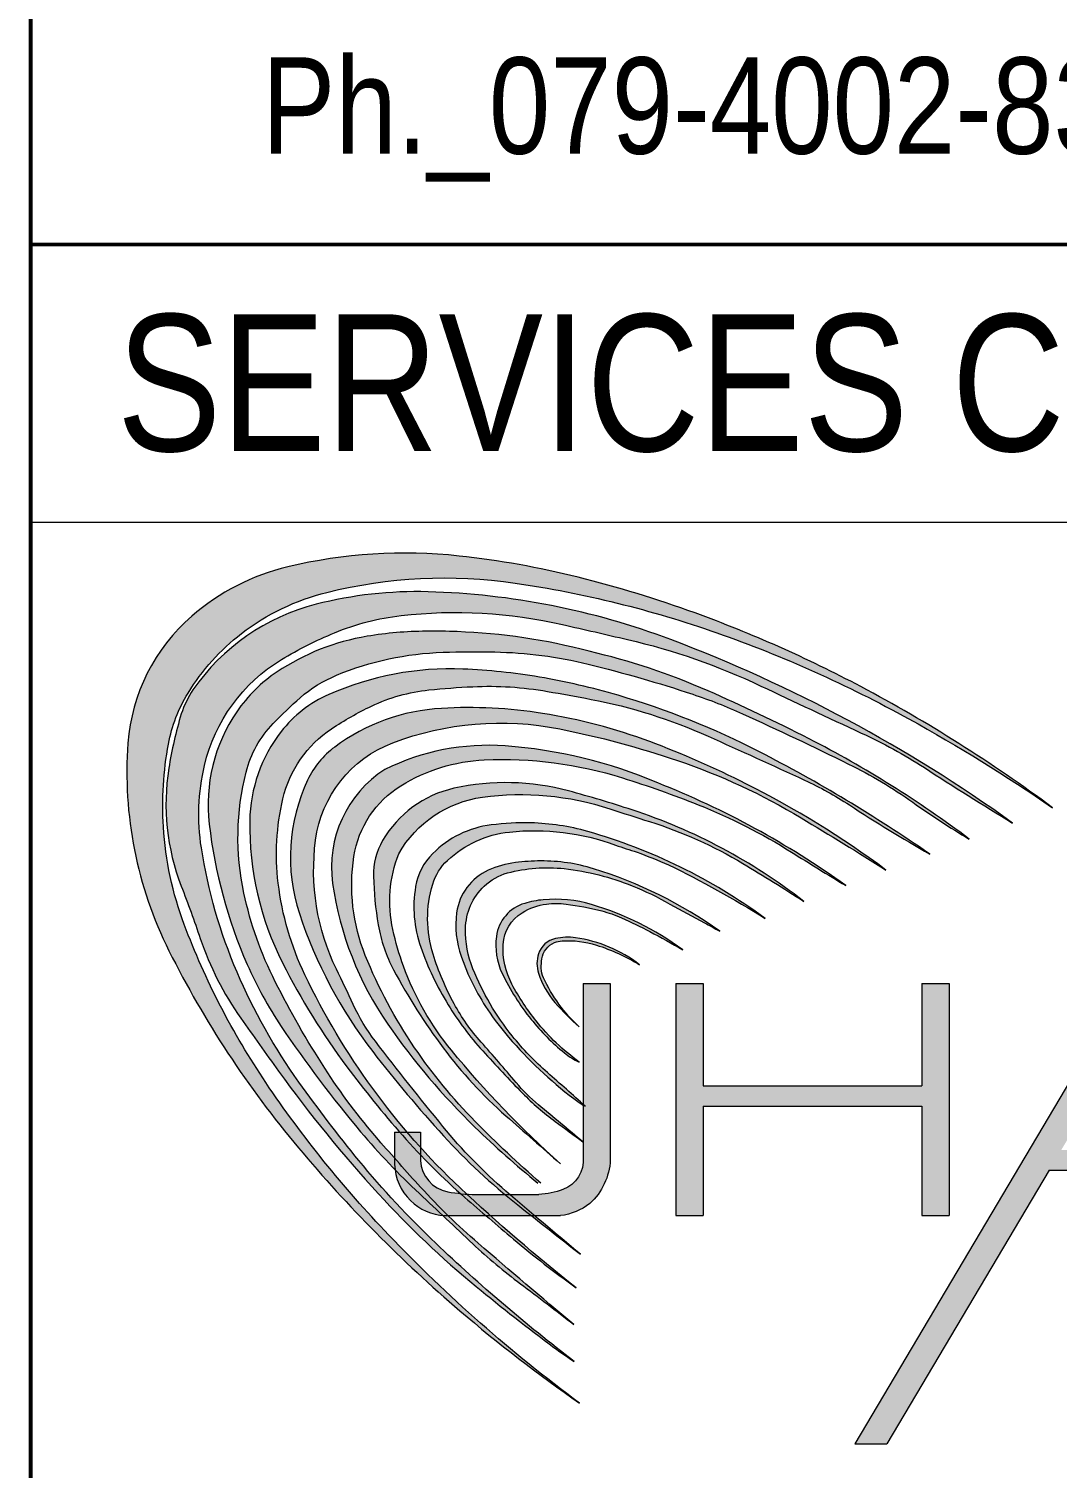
# Model space of a CAD drawing. Header units: millimetres. Extents: x 1112055 to 3390982, y -148532 to 766891.
# Drawn here: x 3040370 to 3043883, y -38293 to -33378 of the extents above; entities that cross this region are included whole.
import ezdxf

# ---------------------------------------------------------------- set-up
doc = ezdxf.new("R2010")
doc.units = ezdxf.units.MM
doc.layers.add('B TITLE BLOCK', color=250, linetype='Continuous', lineweight=0)
doc.layers.add('P_TITLE BLOCK TEXT', color=7, linetype='Continuous', lineweight=9)
doc.layers.add('FORMAT TEXT', color=7, linetype='Continuous')
doc.styles.add('SWINC', font='swissc.ttf')

msp = doc.modelspace()

# ---------------------------------------------------------------- hatches: boundary and pattern name
at = {"layer": 'P_TITLE BLOCK TEXT', "lineweight": 0}
h = msp.add_hatch(color=132, dxfattribs=at)
edge = h.paths.add_edge_path()
edge.add_arc((3040807.709707339, -40159.11586675748), 5132.995572481818, 53.40738024925324, 62.06814965141999)
edge.add_arc((3041124.615805537, -39561.38812160051), 4456.454418967077, 62.06814965141314, 70.03317482809935)
edge.add_arc((3041271.397842999, -39157.38009694895), 4026.608573917967, 70.03317482810084, 75.97859343030251)
edge.add_arc((3041512.809351491, -38190.67022016681), 3030.211312634945, 75.97859343029252, 83.79600611429372)
edge.add_arc((3041654.63286123, -36886.00966017462), 1717.864908396637, 83.7960061143216, 103.4628344697548)
edge.add_arc((3041435.588727949, -35971.01089148341), 777.012593192012, 103.4628344698524, 130.8945988031965)
edge.add_arc((3041343.258366408, -35864.40150094301), 635.9790588304737, 130.8945988031392, 175.7468558291733)
edge.add_arc((3042064.082669395, -35918.00777434722), 1358.793909482692, 175.7468558291941, 206.5994891066334)
edge.add_arc((3043926.636292581, -34985.33116985114), 3441.818548758362, 206.599489106628, 220.0351460704736)
edge.add_arc((3044945.886319968, -34129.01286400914), 4773.040415777755, 220.0351460704712, 229.4516176688139)
edge.add_arc((3045174.564767001, -33861.72217754253), 5124.80474486251, 229.4516176688087, 235.2209120167606)
edge.add_arc((3045300.905930694, -33952.768999815), 5124.455594185544, 223.7505103508532, 233.4797225032658, ccw=False)
edge.add_arc((3044439.166347061, -34777.71989724414), 3931.501658292324, 214.0067101927388, 223.7505103507841, ccw=False)
edge.add_arc((3043339.353420878, -35519.74050338405), 2604.782753414563, 200.6184789276013, 214.0067101927519, ccw=False)
edge.add_arc((3041978.192327355, -36031.86840528798), 1150.466931318007, 183.5449206794396, 200.6184789276309, ccw=False)
edge.add_arc((3041974.660854346, -36032.08717863403), 1146.928688328287, 169.3544634026518, 183.5449206794447, ccw=False)
edge.add_arc((3041356.40288753, -35915.87469111617), 517.8434351328249, 148.6346277783815, 169.3544634026213, ccw=False)
edge.add_arc((3041551.847963593, -36035.01280312079), 746.7378813074935, 127.5536660420224, 148.6346277784588, ccw=False)
edge.add_arc((3041579.252901134, -36070.65843286646), 791.7005494102502, 103.94398023848191, 127.55366604198659, ccw=False)
edge.add_arc((3041790.283655046, -36920.5958830832), 1667.444603548993, 81.67138494387461, 103.9439802385038, ccw=False)
edge.add_arc((3041497.575713811, -38920.04469274486), 3688.205223044093, 70.6349912728158, 81.67138494385517, ccw=False)
edge.add_arc((3041285.276101056, -39524.07929799835), 4328.462147974003, 61.11113101053991, 70.6349912728333, ccw=False)
edge.add_arc((3040552.700171196, -40851.74786433928), 5844.829951341235, 55.44823906342782, 61.111131010547126, ccw=False)
h = msp.add_hatch(color=132, dxfattribs=at)
edge = h.paths.add_edge_path()
edge.add_arc((3040777.855729748, -40191.63185680845), 5053.855662615764, 54.24761768028671, 69.31180215863606)
edge.add_arc((3041663.490602351, -37846.40629821575), 2546.978711451176, 69.31180215862508, 88.41161020677636)
edge.add_arc((3041695.507542397, -36691.79955571065), 1391.928143600336, 88.41161020678281, 104.2991623419344)
edge.add_arc((3041532.709332895, -36053.07772073233), 732.7856404219947, 104.2991623419279, 145.1882889089836)
edge.add_arc((3041241.748522667, -35836.10636124796), 370.228143844708, 147.0513518630942, 161.3344706506091)
edge.add_arc((3042235.734069844, -36123.68175942871), 1404.712096269355, 163.1975336048321, 170.9660011900495)
edge.add_arc((3041616.719877139, -36025.26297557705), 777.9227953156326, 170.9660011900608, 201.0952379920689)
edge.add_arc((3036458.269866765, -38015.25062281314), 4751.060596376187, 18.79786891564561, 21.095237992076477, ccw=False)
edge.add_arc((3041973.655303953, -36137.88917853708), 1075.084142048181, 198.7978689156535, 215.0918986736872)
edge.add_arc((3054247.998864616, -27513.92856540253), 16076.15765370367, 215.0918986736551, 215.8857887100302)
edge.add_arc((3045048.953478399, -34169.45023530269), 4721.933562373454, 215.8857887100309, 222.4444580678807)
edge.add_arc((3043952.767492189, -35171.96647805804), 3236.449623273578, 222.4444580678803, 230.6113169813231)
edge.add_arc((3046407.255779765, -32182.61989769306), 7104.356774610943, 230.6113169813284, 233.3279145232611)
edge.add_arc((3042938.407007645, -36841.17254262116), 1296.170779883731, 233.3279145232771, 237.0330179159733)
edge.add_arc((3045702.673081818, -33386.53668215348), 5715.655323784187, 226.3963206097473, 232.624806909793, ccw=False)
edge.add_arc((3043942.789901356, -35234.35845684797), 3163.864948395594, 219.397711878941, 226.3963206097987, ccw=False)
edge.add_arc((3045307.324976974, -34113.60796662678), 4929.661548789645, 215.4741100902727, 219.3977118789325, ccw=False)
edge.add_arc((3042938.341075483, -35801.77318728298), 2020.712161509241, 203.2559197460772, 215.4741100902533, ccw=False)
edge.add_arc((3042697.46143542, -35905.29273052166), 1758.530360404754, 188.8184660672412, 203.2559197460757, ccw=False)
edge.add_arc((3041688.597715708, -36061.80604539662), 737.5982261825104, 166.8091135261341, 188.818466067239, ccw=False)
edge.add_arc((3041531.450108259, -36024.97377699894), 576.191948354201, 121.10774220175571, 166.8091135260719, ccw=False)
edge.add_arc((3041928.836122024, -36683.52688514699), 1345.352425868746, 112.4718728956397, 121.10774220173201, ccw=False)
edge.add_arc((3041737.980283302, -36222.11959483325), 846.0302465997431, 96.52507807221389, 112.4718728955597, ccw=False)
edge.add_arc((3041828.094906665, -37009.97940871924), 1639.026924824344, 77.10621375620849, 96.52507807220343, ccw=False)
edge.add_arc((3020939.322223269, -128260.6247893232), 95250.03646213956, 76.9695467578739, 77.10621375622338, ccw=False)
edge.add_arc((3041910.577362615, -37643.90515342449), 2238.298387362122, 64.5901937159503, 76.96954675787379, ccw=False)
edge.add_arc((3056562.124885159, -6801.442394500715), 31907.35073287069, 244.5901937159454, 245.2703384407884)
edge.add_arc((3042487.349511957, -37360.51682340006), 1737.207991500556, 57.15566881066093, 65.27033844078602, ccw=False)
edge.add_arc((3051177.538071306, -23898.86943878782), 14285.7545156184, 237.155668810649, 238.5822244072812)
h = msp.add_hatch(color=132, dxfattribs=at)
edge = h.paths.add_edge_path()
edge.add_arc((3041325.39988963, -39141.96053603968), 3752.047028908377, 53.0161292451445, 62.88470590879176)
edge.add_arc((3040126.206650608, -41483.84789705336), 6383.111611210275, 62.88470590886889, 66.31099627691009)
edge.add_arc((3041760.062468914, -37759.87872945495), 2316.487557255956, 66.31099627690489, 76.91710299820357)
edge.add_arc((3041759.183961042, -37486.88080383548), 2051.731328737184, 75.16724703514947, 87.92433128887652)
edge.add_arc((3041746.170367868, -37845.94472574444), 2411.030999786895, 87.92433128886519, 90.44793256674754)
edge.add_arc((3041737.369510139, -36720.23570620631), 1285.287577976033, 90.44793256671947, 99.46315152079629)
edge.add_arc((3041656.007442237, -36232.10686814076), 790.4244164311899, 99.46315152085117, 123.6125298632119)
edge.add_arc((3041498.227539367, -35994.74165677839), 505.4038183896608, 123.6125298633122, 145.7118384992452)
edge.add_arc((3041546.803469651, -36027.86320456363), 564.1971677607348, 145.7118384992729, 186.6728121483814)
edge.add_arc((3042658.337243135, -35897.82268718143), 1683.31193657758, 186.6728121483779, 203.6550427976524)
edge.add_arc((3042352.422818388, -36031.82353996452), 1349.336093415518, 203.655042797678, 213.9289290408936)
edge.add_arc((3044676.659743022, -34468.29714047095), 4150.530853468114, 213.9289290409115, 220.1424188926513)
edge.add_arc((3043418.41854778, -35529.42769147539), 2504.57552246659, 220.1424188926464, 226.8152722522483)
edge.add_arc((2843975.440119681, -248028.1071162346), 288928.4191805098, 46.765628140033584, 46.81527225225312, ccw=False)
edge.add_arc((3043142.479390329, -36191.56062353055), 1833.05000306508, 226.7656281400042, 233.4091527490925)
edge.add_arc((3037721.102330626, -43493.88778163971), 7261.745824631647, 51.60004897864371, 53.409152749082295, ccw=False)
edge.add_arc((3064735.195922873, -11040.99643223989), 34965.78631784606, 229.2381174641757, 229.9402789040408, ccw=False)
edge.add_arc((3043393.731265486, -35798.60055626581), 2279.442446369973, 222.3327286225149, 229.2381174643341, ccw=False)
edge.add_arc((3048411.417694067, -31227.61511776994), 9067.010860347036, 220.9611253449961, 222.3327286225274, ccw=False)
edge.add_arc((3043184.129332163, -35765.40449615534), 2144.866968382754, 212.7878394635801, 220.9611253449985, ccw=False)
edge.add_arc((3044133.350680252, -35153.95817914676), 3273.976248425046, 206.8507668105123, 212.7878394635976, ccw=False)
edge.add_arc((3042333.93065188, -36064.91273452681), 1257.109708336252, 192.1376993457777, 206.8507668104835, ccw=False)
edge.add_arc((3041988.833672075, -36139.13265202615), 904.121717575535, 165.702649217347, 192.1376993458127, ccw=False)
edge.add_arc((3041471.429363127, -36007.27342502262), 370.1797032523247, 135.9985851137911, 165.7026492173084, ccw=False)
edge.add_arc((3042303.13260734, -36810.47960450641), 1526.410845023137, 131.2171625217507, 135.9985851137992, ccw=False)
edge.add_arc((3041592.094870464, -35998.75846912515), 447.3066494417732, 112.38740906026041, 131.2171625218717, ccw=False)
edge.add_arc((3041819.741261804, -36551.41469493684), 1045.012081437347, 91.89429604943803, 112.38740906020769, ccw=False)
edge.add_arc((3041895.412574888, -38839.37122909971), 3334.219640802918, 88.85882096967862, 91.89429604945661, ccw=False)
edge.add_arc((3041932.610958391, -36971.97927389598), 1466.457227088657, 76.24362541445947, 88.85882096967202, ccw=False)
edge.add_arc((3041185.476837405, -40023.79371735816), 4608.396244964147, 71.62296314052799, 76.2436254144813, ccw=False)
edge.add_arc((3042095.161381991, -37285.51743804281), 1722.970288101813, 65.54379506612219, 71.62296314057801, ccw=False)
edge.add_arc((3037238.326518568, -47964.49262717333), 13454.52414854668, 63.836610020780086, 65.54379506612162, ccw=False)
edge.add_arc((3042480.997781846, -37292.77012051469), 1564.559336401106, 54.496470875213106, 63.8366100207852, ccw=False)
edge.add_arc((3044972.611951065, -33800.11095692917), 2725.75640969042, 234.4964708751715, 239.3390621587402)
h = msp.add_hatch(color=132, dxfattribs=at)
edge = h.paths.add_edge_path()
edge.add_arc((3040487.793430408, -40468.6520902347), 5197.82770142997, 55.28720005186844, 62.77266649209346)
edge.add_arc((3041612.52593263, -38282.72500087194), 2739.515182332731, 62.7726664921423, 73.66009049673873)
edge.add_arc((3041713.104679498, -37939.65975828133), 2382.010154405963, 73.66009049673643, 80.30206210324761)
edge.add_arc((3041772.734899503, -37590.73298915209), 2028.024768614581, 80.30206210322969, 87.71879765213946)
edge.add_arc((3041812.180303953, -36600.52672236973), 1037.033148715853, 87.71879765213752, 113.7335407099499)
edge.add_arc((3041563.806122834, -36035.61329306757), 419.9294974069792, 113.7335407099984, 142.1411216386612)
edge.add_arc((3041634.709278532, -36090.72821219872), 509.7343514005434, 142.1411216385559, 179.0839824051912)
edge.add_arc((3042160.631359948, -36099.13712004329), 1035.72365305106, 179.0839824051942, 206.9126001335075)
edge.add_arc((3043423.324076905, -35458.18734922948), 2451.777856171207, 206.9126001335059, 216.6660081225317)
edge.add_arc((3044370.767341702, -34752.85889734504), 3632.937017763879, 216.6660081225243, 221.417553327225)
edge.add_arc((3043377.286633247, -35629.27104227421), 2308.134328369861, 221.4175533272105, 228.8969356125892)
edge.add_arc((3050571.481273017, -27383.30122078584), 13251.28080512127, 228.8969356125988, 229.841123647421)
edge.add_arc((3044127.312825172, -35020.05621042488), 3258.917032920099, 229.8411236474256, 234.6107852575612)
edge.add_arc((3045842.687801229, -33088.2126162213), 5833.954753827372, 226.7327607072954, 231.86323909797, ccw=False)
edge.add_arc((3043502.147014661, -35574.78119793734), 2419.111494583109, 216.0121058594772, 226.7327607073683, ccw=False)
edge.add_arc((3043571.894364201, -35524.0842631272), 2505.337198215059, 205.6454571080666, 216.0121058594925, ccw=False)
edge.add_arc((3042210.992856539, -36177.44707919472), 995.7227166369449, 186.8155097429133, 205.6454571081049, ccw=False)
edge.add_arc((3042048.576417084, -36196.85865912681), 832.1503802195425, 166.8301474619076, 186.8155097428966, ccw=False)
edge.add_arc((3041622.781569934, -36097.2257168675), 394.8541705011541, 123.5863709554215, 166.830147461854, ccw=False)
edge.add_arc((3042024.38892327, -36702.00543489192), 1120.834179566333, 115.55857844038519, 123.5863709554489, ccw=False)
edge.add_arc((3041797.57723354, -36227.73332022004), 595.1179240145083, 95.85490133410951, 115.55857844040369, ccw=False)
edge.add_arc((3042017.056372702, -38368.06429115498), 2746.672654363632, 92.71483869402277, 95.85490133411508, ccw=False)
edge.add_arc((3041941.787732469, -36780.73333806465), 1157.558145325904, 80.06109503449221, 92.71483869399037, ccw=False)
edge.add_arc((3040207.968838527, -46675.39411575302), 11202.9769948586, 79.28571113577277, 80.06109503447641, ccw=False)
edge.add_arc((3041958.572552321, -37423.23377108529), 1786.656885274919, 65.80530353126602, 79.28571113578192, ccw=False)
edge.add_arc((3028011.594985629, -68464.35061985023), 35817.07149433827, 65.22654519456552, 65.80530353127051, ccw=False)
edge.add_arc((3042518.323085292, -37030.67575350906), 1197.408356747656, 56.83056846316941, 65.22654519454181, ccw=False)
edge.add_arc((3046052.830707745, -31623.08739006509), 5262.835914303315, 236.8305684631783, 240.3307255067283)
h = msp.add_hatch(color=132, dxfattribs=at)
edge = h.paths.add_edge_path()
edge.add_arc((3041339.718858519, -38892.85126681231), 3289.069037179323, 53.45077465836918, 63.24895756193158)
edge.add_arc((3041339.718858392, -38892.85126704759), 3289.069037455589, 63.24895756192283, 69.50129580793315)
edge.add_arc((3041831.220029817, -37578.18103000931), 1885.526649886853, 69.50129580793242, 81.02466550396389)
edge.add_arc((3041871.887358225, -37320.7002752867), 1624.854114620568, 81.02466550397402, 93.2335313960914)
edge.add_arc((3041818.419957996, -36374.30361392676), 676.9483157448448, 93.23353139608375, 126.5489646331798)
edge.add_arc((3041593.576522742, -36070.98760549062), 299.3835248107839, 126.5489646332469, 154.7327908248008)
edge.add_arc((3041880.175088004, -36206.26150853037), 616.302704508972, 154.7327908248522, 198.2173147102738)
edge.add_arc((3042792.704691996, -35905.93143497514), 1576.983937409533, 198.2173147102985, 217.7196306197754)
edge.add_arc((3045207.562923972, -34038.19492992015), 4629.84815530146, 217.7196306197795, 222.3629290591753)
edge.add_arc((3043355.873844224, -35726.82370453748), 2123.811526167215, 222.3629290591606, 231.7364027694637)
edge.add_arc((3094388.122706042, 28975.68689328118), 84529.5473796568, 231.7364027694789, 231.9209567121593)
edge.add_arc((3051637.359101405, -26200.65461795499), 14735.30778439909, 229.1543371190398, 230.4503089388835, ccw=False)
edge.add_arc((3043171.417172934, -35992.7546506317), 1790.911476100486, 219.2765559648331, 229.1543371190237, ccw=False)
edge.add_arc((3051466.804640693, -29208.7249661151), 12507.09139249854, 217.5748957151383, 219.2765559648454, ccw=False)
edge.add_arc((3042069.905216996, -36438.75486926328), 650.6563811066757, 204.6714784584903, 217.5748957151391, ccw=False)
edge.add_arc((3036254.716462755, -39109.93649118896), 5748.689796813074, 24.6714784584443, 26.00574068750716)
edge.add_arc((3042115.491378334, -36250.71863294569), 772.3384481878024, 172.4000021791302, 206.0057406875317, ccw=False)
edge.add_arc((3041760.49654945, -36203.35222361762), 414.1975467663037, 110.8295050099199, 172.4000021790758, ccw=False)
edge.add_arc((3041981.187456039, -36783.42511827116), 1034.833542628523, 78.67766828733892, 110.8295050099112, ccw=False)
edge.add_arc((3041551.410999115, -38929.89183807293), 3223.9034780524, 71.27996263670377, 78.67766828735222, ccw=False)
edge.add_arc((3041889.313410176, -37932.75058206801), 2171.065065080838, 58.9494482420651, 71.27996263670161, ccw=False)
edge.add_arc((3033536.32065905, -51806.72289572495), 18365.49607268546, 57.89011606815029, 58.94944824206118, ccw=False)
h = msp.add_hatch(color=132, dxfattribs=at)
edge = h.paths.add_edge_path()
edge.add_line((3042109.172172179, -37319.54168340228), (3042119.295263448, -37319.54168340228))
edge.add_arc((3044488.773145518, -34567.93376772352), 3631.221771703311, 224.4152357702955, 229.2674421493961, ccw=False)
edge.add_arc((3043222.379421811, -35808.73798739423), 1858.272766512901, 214.3545270102292, 224.4152357703611, ccw=False)
edge.add_arc((3043049.230646661, -35927.0936904034), 1648.538242013394, 201.8986111304285, 214.3545270101961, ccw=False)
edge.add_arc((3042114.873506363, -36302.67654347375), 641.5199973220391, 171.2118722929838, 201.8986111306089, ccw=False)
edge.add_arc((3041823.72040712, -36257.66543619872), 346.9081730865326, 121.70418698985429, 171.211872292808, ccw=False)
edge.add_arc((3041953.668591718, -36468.03509032076), 594.1770996770148, 92.64938196635899, 121.70418698983141, ccw=False)
edge.add_arc((3041989.21767856, -37236.27491814202), 1363.238976656558, 72.56091565515482, 92.64938196651048, ccw=False)
edge.add_arc((3041278.204641919, -39499.70834129876), 3735.720883715961, 68.33645517903068, 72.56091565515987, ccw=False)
edge.add_arc((3041935.728505635, -37844.35880742829), 1954.564037555122, 57.851184260672824, 68.33645517894172, ccw=False)
edge.add_arc((3049011.96859403, -26585.18664051908), 11343.63627951652, 237.8511842608815, 238.9481287370378)
edge.add_arc((3041430.685736683, -38712.5423681083), 2966.088072814262, 54.31799968909222, 68.47983176014392)
edge.add_arc((3041880.27171806, -37446.91646510015), 1624.421899745699, 66.85630585585575, 85.85399925656878)
edge.add_arc((3041939.953906961, -36623.57676023037), 798.9219098602459, 85.85399925653172, 116.2518230928023)
edge.add_arc((3041800.142663377, -36240.50451106277), 395.976929941602, 122.6386322868034, 188.0987234821316)
edge.add_arc((3042516.935472506, -36138.50608057449), 1119.990473344785, 188.0987234821896, 214.74246792825)
edge.add_arc((3043567.853432299, -35409.66297188694), 2398.912220481078, 214.7424679282052, 225.7640883251345)
edge.add_arc((3044123.447368617, -34839.04920014158), 3195.332146515336, 225.764088325272, 230.9217965040568)
h = msp.add_hatch(color=132, dxfattribs=at)
edge = h.paths.add_edge_path()
edge.add_arc((3041825.823869211, -37888.16316141783), 1939.874795630656, 52.08510123109799, 71.80500871354754)
edge.add_arc((3041135.911607758, -39987.16162908894), 4149.348374516207, 71.80500871358545, 74.93710661869731)
edge.add_arc((3042000.32476659, -36775.23484075001), 823.1367452260475, 74.93710661870149, 102.4675891184036)
edge.add_arc((3041903.505908491, -36337.34109533242), 374.6673220080125, 102.4675891185379, 150.0258364487481)
edge.add_arc((3041780.633830642, -36266.47472465738), 232.8237814131179, 150.0258364486033, 181.2845138723867)
edge.add_arc((3042680.592926049, -36246.29516403053), 1133.009089047875, 181.2845138723716, 189.7474603923782)
edge.add_arc((3042066.295008189, -36351.82281957312), 509.7129973201626, 189.7474603923986, 208.0002640887769)
edge.add_arc((3043427.358963353, -35628.12423046214), 2051.217047891773, 208.000264088744, 216.8454368057498)
edge.add_arc((3043018.332853439, -35934.62105283282), 1540.098019943056, 216.8454368057709, 228.6207560839438)
edge.add_arc((3074879.049935737, 230.6711136337835), 49737.95741727509, 228.6207560839334, 228.9060257595739)
edge.add_arc((3044509.270073849, -34647.31673783426), 3491.038370750703, 219.4514480692591, 228.2904279772995, ccw=False)
edge.add_arc((3042568.000642569, -36244.8148409381), 976.9725016345237, 200.0239070843089, 219.4514480692647, ccw=False)
edge.add_arc((3042564.105401859, -36246.23443351548), 972.8266430706993, 192.3194102271729, 200.0239070842839, ccw=False)
edge.add_arc((3042052.155399245, -36358.03927857128), 448.8102992763754, 158.664399972463, 192.3194102271158, ccw=False)
edge.add_arc((3041972.657288919, -36387.98505856576), 389.8186116983251, 97.7392297928273, 150.2835099229452, ccw=False)
edge.add_arc((3042051.139833917, -36965.4762878935), 972.6184313720415, 71.77680479683511, 97.73922979252569, ccw=False)
edge.add_arc((3045583.827234278, -26235.38868244937), 10324.0474612346, 251.7768047968461, 252.5678241103875)
edge.add_arc((3042042.586469579, -37513.30313387026), 1496.770637657134, 59.16484183462512, 72.56782411040268, ccw=False)
edge.add_arc((3039507.354015974, -41760.26777158423), 6442.891564979077, 56.984581297398506, 59.164841834603976, ccw=False)
h = msp.add_hatch(color=132, dxfattribs=at)
edge = h.paths.add_edge_path()
edge.add_arc((3041752.648881656, -37963.9579212086), 1918.733315365382, 53.79917193804737, 74.05763102098076)
edge.add_arc((3042068.049779129, -36859.83396041371), 770.4443939936091, 74.05763102098598, 88.70665562103459)
edge.add_arc((3042064.600269007, -37012.6229658567), 923.272334181972, 88.70665562100169, 97.13749609270201)
edge.add_arc((3041992.457386264, -36436.49951326523), 342.6495408362046, 97.13749609273933, 135.0369673459913)
edge.add_arc((3041898.694642692, -36342.85768348306), 210.1344686082553, 135.0369673457615, 170.1898613316234)
edge.add_arc((3042096.512667817, -36377.0628395423), 410.8879586560346, 170.1898613315994, 199.415996185091)
edge.add_arc((3042685.828982121, -36169.34685408081), 1035.739660200247, 199.4159961850914, 211.5021791768988)
edge.add_arc((3042713.986984309, -36152.0901349846), 1068.764914804128, 211.5021791768872, 222.073040220197)
edge.add_arc((3045219.927499213, -33889.94004412323), 4444.718246502941, 222.0730402201968, 224.6311614513893)
edge.add_arc((3042732.450163292, -36345.59578287475), 949.3229034740557, 224.6311614514113, 233.5458073493526)
edge.add_arc((3071433.707122044, 2506.851251378306), 49253.30608874682, 233.5458073493822, 233.6839679009713)
edge.add_arc((3025963.287940321, -56552.65100114596), 25318.51799592409, 49.92232914479919, 50.37208949815111)
edge.add_arc((3042491.187101386, -36593.65680476419), 595.4338449287496, 219.974673994031, 230.372089498196, ccw=False)
edge.add_arc((3037512.78172406, -40767.28635288811), 5901.003925568441, 39.97467399402281, 41.74776493043844)
edge.add_arc((3042442.165968739, -36367.98816520804), 706.0115561580369, 208.7369917656595, 221.7477649303864, ccw=False)
edge.add_arc((3042633.821458793, -36262.89896515071), 924.5877827626528, 197.3262203633882, 208.7369917656811, ccw=False)
edge.add_arc((3042140.760889514, -36416.71779608088), 408.0909698695782, 163.1950476221679, 197.3262203633834, ccw=False)
edge.add_arc((3041926.678745189, -36352.06239443134), 184.4584912829687, 133.2193021888654, 163.1950476220354, ccw=False)
edge.add_arc((3042050.061173462, -36483.36266592507), 364.6333643868925, 96.02578422548561, 133.2193021889682, ccw=False)
edge.add_arc((3042096.853009176, -36926.63823588776), 810.3717482179749, 69.9496168380852, 96.02578422542871, ccw=False)
edge.add_arc((3042756.500758429, -35119.21773177038), 1113.661523797351, 249.9496168381552, 253.9176478194818)
edge.add_arc((3041308.335953419, -39160.45000446112), 3182.229233393231, 66.92861449592192, 69.01444899371609, ccw=False)
edge.add_arc((3040927.551975855, -39564.53713455425), 3708.189805086233, 58.12212091340808, 63.961052357908386, ccw=False)
h = msp.add_hatch(color=132, dxfattribs=at)
edge = h.paths.add_edge_path()
edge.add_arc((3041858.307782234, -37678.37181572618), 1498.701250661696, 54.40415380803618, 72.89465886730694)
edge.add_arc((3042122.837357637, -36818.79012027547), 599.3367042083393, 72.89465886728432, 90.33272499462313)
edge.add_arc((3042123.650970548, -36958.89399686609), 739.442943202014, 90.33272499458639, 97.06888331373908)
edge.add_arc((3042072.117608674, -36543.31948568604), 320.6854217914378, 97.06888331374672, 114.3860548473152)
edge.add_arc((3042016.760074426, -36421.20548535885), 186.6097503519851, 114.3860548473709, 172.3731700212871)
edge.add_arc((3042149.613273525, -36438.99520965574), 320.6487252844908, 172.3731700214058, 199.3428935673076)
edge.add_arc((3042624.379505559, -36272.33532065155), 823.8171798613545, 199.3428935671824, 213.5415274182223)
edge.add_arc((3042696.294641474, -36224.66073631671), 910.0995811190468, 213.5415274182019, 220.9844170734883)
edge.add_arc((3043168.822403658, -35814.12419460494), 1536.057038238989, 220.9844170734423, 232.4085544282469)
edge.add_arc((3042451.67112745, -36745.65177839728), 360.4509850218884, 232.4085544281896, 239.7843643083948)
edge.add_arc((3037520.197135876, -42233.91803359218), 7025.833481021411, 47.46137804962579, 48.86303749327077)
edge.add_arc((3042800.430155554, -36188.94997978899), 1000.529301313187, 218.9083538298671, 228.8630374935069, ccw=False)
edge.add_arc((3042717.628743839, -36255.78223168712), 894.121483567393, 201.7874292417066, 218.908353829884, ccw=False)
edge.add_arc((3042215.905622208, -36456.32948571981), 353.8018634526256, 179.1340630967191, 201.7874292417171, ccw=False)
edge.add_arc((3042067.667688827, -36454.08892851918), 205.5469984749552, 133.6215333949175, 179.1340630967565, ccw=False)
edge.add_arc((3042053.277811196, -36438.98943568418), 184.6888283222693, 104.95042505102171, 133.6215333948448, ccw=False)
edge.add_arc((3042141.693281307, -36770.10618680042), 527.4067855714187, 83.71208113017678, 104.9504250510042, ccw=False)
edge.add_arc((3042103.952978526, -37112.61569132052), 871.9892737268259, 67.91761218112578, 83.71208113017832, ccw=False)
edge.add_arc((3042021.52502171, -37315.7904131025), 1091.247878194214, 60.428290541125875, 67.91761218114328, ccw=False)
edge.add_arc((3044414.485451904, -33098.57118757047), 3757.586787638059, 240.4282905411164, 242.4768509611885)
edge.add_arc((3042023.417850396, -37687.24186018297), 1416.686380304429, 60.051972186292176, 62.476850961196874, ccw=False)
h = msp.add_hatch(color=132, dxfattribs=at)
edge = h.paths.add_edge_path()
edge.add_arc((3042003.18237249, -37343.28857352912), 1016.925815897765, 53.77482452013224, 73.4665214246511)
edge.add_arc((3042167.847853665, -36788.57766539069), 438.2904278419326, 73.46652142477288, 95.26531184415438)
edge.add_arc((3042157.841720457, -36680.00016194828), 329.2528336055549, 95.26531184430465, 106.5237001269583)
edge.add_arc((3042103.079004348, -36495.40475998087), 136.7056510785651, 106.5237001274265, 172.3154988673325)
edge.add_arc((3042189.831538935, -36507.11026763394), 224.2443348958225, 172.3154988673966, 205.4996475874882)
edge.add_arc((3042702.822455863, -36262.43002488431), 792.5999472041143, 205.4996475874364, 218.9425185811953)
edge.add_arc((3042702.822455737, -36262.43002497499), 792.5999470517177, 218.9425185811728, 230.5936621253653)
edge.add_arc((3042347.940861155, -36694.37252479863), 233.5692955396986, 230.5936621254793, 245.3563809869581)
edge.add_arc((3042714.906806353, -36273.09375271354), 785.5219818982131, 218.8547993056315, 233.761641574847, ccw=False)
edge.add_arc((3042714.906806424, -36273.09375265917), 785.5219819977849, 207.9136490482487, 218.8547993056651, ccw=False)
edge.add_arc((3042252.489405547, -36518.07222027985), 262.2206326375778, 177.0418109073476, 207.9136490483532, ccw=False)
edge.add_arc((3042125.257198227, -36511.49736047258), 134.8186571535435, 121.28663662438751, 177.0418109073481, ccw=False)
edge.add_arc((3042166.444504258, -36579.27418407194), 214.1287573613131, 97.41777900962097, 121.28663662460599, ccw=False)
edge.add_arc((3042172.092200906, -36622.65364500707), 257.8743183680012, 82.58222099030468, 97.41777900969532, ccw=False)
edge.add_arc((3042072.757750691, -37385.63281571797), 1027.292636273562, 75.64489222988198, 82.58222099041097, ccw=False)
edge.add_arc((3042220.323688646, -36809.02624088679), 432.1028781481847, 66.15815399283991, 75.64489222992893, ccw=False)
edge.add_arc((3041752.646968608, -37867.29732343614), 1589.107285497442, 62.28636535535668, 66.1581539928709, ccw=False)
edge.add_arc((3041197.425487604, -38924.22721074511), 2782.996593463206, 59.63748441654349, 62.28636535535992, ccw=False)
h = msp.add_hatch(color=132, dxfattribs=at)
edge = h.paths.add_edge_path()
edge.add_arc((3042172.164518991, -36943.94990439191), 466.6135410372956, 52.43887609293605, 81.8991107012457)
edge.add_arc((3042210.476641805, -36674.78484758492), 194.7355416354684, 81.89911070113313, 102.2464079621538)
edge.add_arc((3042185.758393229, -36560.90506529949), 78.20401531076779, 102.2464079617048, 161.9990718887483)
edge.add_arc((3042212.846144068, -36569.70689417668), 106.6859119668515, 161.9990718891621, 198.0009281110312)
edge.add_arc((3042389.405325727, -36512.33617654072), 292.3321989552237, 198.0009281110216, 220.6716531575059)
edge.add_arc((3042796.415566933, -36162.60233532907), 828.9615832930261, 220.6716531575226, 228.8148331923803)
edge.add_arc((3042616.69686241, -36391.31753114508), 538.7089108245799, 204.9513687923317, 227.1815915671376, ccw=False)
edge.add_arc((3042200.783084722, -36584.83170260293), 79.9802273758197, 180.8823689892977, 204.9513687923859, ccw=False)
edge.add_arc((3042325.88091574, -36582.90501315253), 205.0928944144101, 171.9576228936988, 180.8823689892866, ccw=False)
edge.add_arc((3042193.091019754, -36564.14244593763), 70.98401924086149, 112.30779703272049, 171.9576228935294, ccw=False)
edge.add_arc((3042197.283719022, -36574.3613418108), 82.02958667607618, 93.6567322591738, 112.3077970320183, ccw=False)
edge.add_arc((3042212.339457663, -36809.94291201235), 318.0917638354501, 72.28647651717148, 93.65673225898809, ccw=False)
edge.add_arc((3042099.655392627, -37162.7412322676), 688.4488257138156, 58.76836075440582, 72.28647651717512, ccw=False)
for color, points in [(256, [(3042263.88838347, -37252.39779962962), (3042263.88838347, -36638.2075526796), (3042356.718866844, -36638.2075526796), (3042356.718866844, -37240.28559339118, -0.1971644618703633), (3042286.347040099, -37389.7040714326, -0.1370125281294121), (3042187.04949647, -37430.76526425641), (3041790.854028589, -37430.76526425641, -0.1806806632645672), (3041674.020689493, -37379.19796366828, -0.1938255351077862), (3041619.966949507, -37256.42318656227), (3041619.966949507, -37145.68954098459), (3041708.469432035, -37145.68954098459), (3041708.469432035, -37242.35192919373, 0.3491660753473304), (3041801.549325615, -37349.24661062566, 0.0418260561423153), (3041896.416170071, -37358.66008302548), (3042112.654829619, -37358.66008302548, 0.0753803811725278), (3042194.795884441, -37341.72146951199, 0.2867859399539136)]), (7, [(3043513.682989006, -36638.2075526796), (3043420.852505632, -36638.2075526796), (3043420.852505632, -36987.64377715126), (3042673.695780818, -36987.64377715126), (3042673.695780818, -36638.2075526796), (3042580.865297444, -36638.2075526796), (3042580.865297444, -37430.76526425641), (3042673.695780818, -37430.76526425641), (3042673.695780818, -37056.73771524501), (3043420.852505632, -37056.73771524501), (3043420.852505632, -37430.76526425641), (3043513.682989006, -37430.76526425641)])]:
    msp.add_hatch(color=color, dxfattribs=at).paths.add_polyline_path(points)
h = msp.add_hatch(color=7, dxfattribs=at)
h.paths.add_polyline_path([(3044257.84092271, -36638.2075526796), (3044124.553167645, -36638.2075526796), (3043191.739336971, -38210.16844174943), (3043301.723963304, -38210.16844174943), (3043856.34716222, -37275.52752174159), (3044526.046928135, -37275.52752174159), (3045080.67012705, -38210.16844174943), (3045190.654753386, -38210.16844174943)])
h.paths.add_polyline_path([(3044191.197045169, -36711.2445936911), (3044485.046047318, -37206.433583666), (3043897.348043039, -37206.433583666)], flags=16)

# ---------------------------------------------------------------- linework, layer by layer
at = {"layer": 'B TITLE BLOCK', "color": 250, "lineweight": 0}
for p, q in [((3040376.632470897, 34425.02138830582), (3040376.632470897, -63787.39914059931)), ((3055933.873351584, -35063.39427533025), (3040376.632470896, -35063.39427533025))]:
    msp.add_line(p, q, dxfattribs=at)
at = {"layer": 'B TITLE BLOCK', "color": 250, "lineweight": 0, "const_width": 12.97195068964479}
for points in [[(3055933.873351584, -28013.76255122061), (3040376.632470896, -28013.76255122061), (3040376.632470896, -34114.12073139662), (3055933.873351584, -34114.12073139662)], [(3055933.873351584, -63787.39914059931), (3040376.632470896, -63787.39914059931), (3040376.632470896, -34114.12073139662), (3055933.873351584, -34114.12073139662)]]:
    msp.add_lwpolyline(points, close=True, dxfattribs=at)
at = {"layer": 'P_TITLE BLOCK TEXT', "color": 132, "lineweight": 0}
for points in [[(3043867.598519024, -36037.86314369996, 0.0378077344590599), (3043212.112736573, -35624.08669153113, 0.0347679777517854), (3042646.388010739, -35372.80896587508, 0.0259476034711019), (3042246.982268718, -35250.74322672283, 0.0341231325262742), (3041840.280209945, -35178.2055421906, 0.0860239859578199), (3041254.688870146, -35215.349716482, 0.1202685463825944), (3040926.902237376, -35383.65527152365, 0.1982422965544351), (3040709.030719626, -35817.23524907035, 0.1354391661309318), (3040849.10591321, -36526.40926216335, 0.0586913647724932), (3041291.407908044, -37199.30639190915, 0.0411102443579723), (3041842.980824232, -37755.84237409664, 0.0251786142158179), (3042251.305296642, -38071.01876270214, -0.0424772162099488), (3041599.215448589, -37496.42991918699, -0.0425409834133469), (3041180.061251598, -36976.56942957653, -0.058483720823887), (3040901.417391351, -36436.99788733294, -0.0746355753155785), (3040829.926666374, -36103.0030090717, -0.0619967981424928), (3040847.472138138, -35820.21218203638, -0.0906544603941746), (3040914.234231798, -35646.34045730346, -0.0922433481412321), (3041096.708047132, -35443.01185731882, -0.1033826611895562), (3041388.474370572, -35302.28787630227, -0.09748963543525802), (3042031.813637536, -35270.73686683529, -0.0481926094262887), (3042720.529359662, -35440.49843676751, -0.041579616785334), (3043376.409384073, -35734.25790917479, -0.0247140572276785), (3043867.598519024, -36037.86314369996, 0.3374903865144703)], [(3043730.739749084, -36090.17686780718, 0.0658247287167134), (3042563.292710961, -35463.66486827064, 0.0835321098018171), (3041734.090511102, -35300.40625708389, 0.0694337833072887), (3041351.722384506, -35342.99426132384, 0.1803299053549353), (3040931.068477415, -35634.74403115375, 0.0624026744664062), (3040890.993270164, -35717.61741099683, 0.0339093221289556), (3040848.446949686, -35903.11313138519, 0.1322262159305749), (3040890.93078223, -36305.25237750846, -0.0100244993983427), (3040955.914810529, -36484.31406296209, 0.0712161484653518), (3041093.988118392, -36755.94383240143, 0.0034640126136177), (3041223.304028327, -36937.3127414008, 0.0286254085562181), (3041564.488071132, -37356.16600440328, 0.0356497353499514), (3041898.988178785, -37673.28546926579, 0.0118539480662082), (3042164.289163915, -37880.78797856184, 0.0161679718986353), (3042233.088363762, -37928.63946220653, -0.0271835911207152), (3041760.779669791, -37525.40030740925, -0.0305466870762123), (3041497.885037635, -37242.46244297108, -0.0171216152086295), (3041292.717882073, -36974.46323370062, -0.0533624770165587), (3041081.810927017, -36599.62871775882, -0.0630787383131954), (3040959.718620638, -36174.88304584673, -0.0963302348745512), (3040970.460862149, -35893.48907411624, -0.2020957094585242), (3041233.7610977, -35531.63979850513, -0.0376989324376342), (3041414.602274104, -35440.33072224016, -0.0696935291840665), (3041641.839026859, -35381.56975279028, -0.08493413319410499), (3042193.834588598, -35412.27989212844, -0.0005963223456894), (3042415.244058772, -35463.24213575224, -0.0540677109372014), (3042871.008223839, -35622.13557416575, 0.0029676999220204), (3043214.088490981, -35782.62517245593, -0.0354217290813857), (3043429.538885881, -35901.00636115439, 0.0062246034213168), (3043730.739749084, -36090.17686780718, 0.2812547078595315)], [(3043582.594524669, -36144.80700531347, 0.043086421605769), (3043035.517330281, -35802.29659390265, 0.0149511259026391), (3042690.762386882, -35638.57906519181, 0.0463109359686594), (3042284.423894196, -35503.5188958737, 0.0557208411864009), (3041833.496294127, -35436.49568820152, 0.0110117328820507), (3041727.32136516, -35434.98740612554, 0.039356614906263), (3041526.051183513, -35452.43890745369, 0.1057632666975337), (3041218.449285016, -35573.84125521361, 0.0967263996622754), (3041080.655468573, -35710.01971287619, 0.1806536101083485), (3040986.428229902, -36093.4226035257, 0.0742348756008501), (3041116.461046699, -36573.21655053728, 0.0448583382406841), (3041232.837412615, -36784.97452893622, 0.0271181085348288), (3041503.810028601, -37144.10188955489, 0.0291240456547083), (3041704.405340711, -37355.6416093039, -0.000216613306503), (3041886.868930751, -37527.04356522569, 0.0289959667696879), (3042049.804477739, -37663.33976768517, -0.0078938682839309), (3042231.714765656, -37802.90123426194, -0.0030637668376843), (3041905.444885139, -37525.11771991245, -0.0301395640770061), (3041708.661336138, -37333.65664628475, -0.0059848197593682), (3041564.423310916, -37171.46520494822, -0.0356778139557991), (3041380.97922861, -36926.91386595114, -0.0259111629145397), (3041212.35500861, -36632.7092607997, -0.064286207524478), (3041104.923504394, -36329.23498146074, -0.1158589328579628), (3041112.715179929, -35915.85598975899, -0.1303390755169017), (3041205.150719522, -35750.11841990823, -0.0208659192464267), (3041297.357894161, -35662.28654838262, -0.0823456686396722), (3041421.730441556, -35585.16543242872, -0.0896571554847293), (3041785.1976766, -35506.97370040663, -0.0132455331616544), (3041961.816941922, -35505.81290906634, -0.0550998340812782), (3042281.325629512, -35547.58646395629, -0.0201641747863743), (3042638.360017232, -35650.41442711664, -0.0265315974663756), (3042808.466905157, -35717.1355188935, -0.0074491377742839), (3043170.862756406, -35888.51507459035, -0.040776622862886), (3043389.620466494, -36019.0940494208, 0.0211329357104282), (3043582.594524669, -36144.80700531347, 0.0357585835746127)], [(3043447.764907918, -36195.95017387219, 0.0326731279666143), (3042865.914890293, -35846.75300698927, 0.0475411173020524), (3042383.247971491, -35653.86004179578, 0.028989184821796), (3042114.363588191, -35591.6896426537, 0.032372915663399), (3041853.458344179, -35564.315414325, 0.1140007725764905), (3041394.791331198, -35651.1984351331, 0.1245901757297047), (3041232.261387621, -35777.89470363049, 0.1626044224819583), (3041125.04007003, -36082.57916968655, 0.1220255604088077), (3041237.078638167, -36567.93756328827, 0.0425829814271896), (3041456.679367092, -36922.26495693556, 0.020735498146104), (3041646.397236578, -37156.19801310638, 0.0326465525161286), (3041859.883238507, -37368.51542286355, 0.004119820799626), (3042025.606882871, -37510.71322405095, 0.0208145799941925), (3042239.98362168, -37676.84538256006, -0.022389675201528), (3041844.082883915, -37336.29298089528, -0.0468118300396772), (3041545.345180905, -36997.11273684005, -0.0452639128963585), (3041313.359346238, -36608.39697142797, -0.0823465204409323), (3041222.306493905, -36295.61223802321, -0.0874243059163749), (3041238.312490561, -36007.26270805021, -0.1909581712653705), (3041404.350846815, -35768.29132348696, -0.0350421856114033), (3041540.823327775, -35690.85086067604, -0.08618596102083201), (3041736.869519322, -35635.71987702303, -0.0137019653371288), (3041886.959822277, -35624.47438778997, -0.0552685441289128), (3042141.579917672, -35640.5474135189, -0.003383263408553), (3042290.732901825, -35667.72463469581, -0.0588873011385996), (3042690.813513363, -35793.52029912524, -0.0025253150053563), (3043020.074861043, -35943.46283585382, -0.0366507569753303), (3043173.445211715, -36028.37750835276, 0.0152735036876985), (3043447.764907918, -36195.95017387219, -0.0629201268127008)], [(3043298.402873262, -36250.59237304075, 0.0427787047400142), (3042820.177141342, -35955.80880811579, 0.027287742068318), (3042491.505437232, -35812.04572141987, 0.0503225994842608), (3042125.379640404, -35715.74153543277, 0.0533216756531712), (3041780.236135765, -35698.43305093447, 0.1463986527442502), (3041415.290777376, -35830.47837919999, 0.1235988267382037), (3041322.835923328, -35943.19862802701, 0.1920471537135765), (3041294.762941276, -36398.93128312159, 0.0853008975579228), (3041545.288373706, -36870.72719971895, 0.0202629840465903), (3041786.607631311, -37157.89985613457, 0.0409223150488822), (3042040.639204118, -37394.37677419012, 0.0008052686608892), (3042254.693278041, -37562.64729300783, -0.0056548040903698), (3042000.118628389, -37347.53272647482, -0.0431266584004961), (3041785.073836904, -37126.51656121355, -0.0074250299723591), (3041554.223010109, -36835.52380424891, -0.05636134465456299), (3041478.643302883, -36710.34845384386, 0.0058218830204563), (3041421.352105594, -36589.35907439493, -0.1476927376582874), (3041349.937502287, -36148.57196685021, -0.2753073985482439), (3041613.212742667, -35816.22551566864, -0.1412164961649753), (3042184.354603071, -35768.73128694961, -0.0322897952717829), (3042586.104210166, -35876.53899328936, -0.0538539916416642), (3043009.13606662, -36072.77189001012, -0.0046222414945836), (3043298.402873262, -36250.59237304075, 0.2877834347585102)], [(3043160.763572403, -36303.28747539829, 0.0618714180204724), (3042518.732007188, -35953.2247406901, 0.0830834583273782), (3041997.714547697, -35826.74558209664, 0.1334188230944892), (3041586.576982758, -35907.05672038464, 0.293652777238914), (3041408.114891879, -36296.28941416032, 0.1167818544853694), (3041596.614814983, -36776.77604518867, 0.0481279993468495), (3041894.3379414, -37128.42000628392, 0.0225085474431012), (3042109.172172179, -37319.54168340356, 0.0225085474431012)], [(3042119.295263442, -37319.54168340356, -0.0211749082530986), (3041895.040078388, -37109.25632336504, -0.043926342878963), (3041688.260734485, -36857.38355573583, -0.0544027619906699), (3041519.64219522, -36541.94123620413, -0.1347021090596448), (3041480.884914995, -36204.66443723721, -0.2194420265183996), (3041641.408428274, -35962.52543056571, -0.1274590775205473), (3041926.203372125, -35874.49310572517, -0.0878776383850687), (3042397.769027942, -35935.69570010634, -0.0184347739781928), (3042657.266589522, -36027.85024142721, -0.0457825723813956), (3042975.791376409, -36189.49029249467, 0.0047863597552386), (3043160.763572403, -36303.28747539829)], [(3043017.858244101, -36357.74874963252, 0.0862573058725624), (3042431.553405878, -36045.28336308479, 0.0136672061166786), (3042214.240870968, -35980.38013601491, 0.1207055387438532), (3041822.619987625, -35971.50907105663, 0.210542789138445), (3041578.950048085, -36150.15376760963, 0.1372438025577422), (3041547.868556717, -36271.69396293642, 0.0369433634655682), (3041563.94044973, -36438.12019623189, 0.0798117001863243), (3041616.246247134, -36591.12065136248, 0.0386135205255411), (3041785.860048559, -36858.15377899063, 0.0514247822645962), (3042000.266327117, -37090.23450854899, 0.0012447244168385), (3042186.48995514, -37253.4712662825, -0.038586459038392), (3041813.618318726, -36865.60673716212, -0.0849722655356074), (3041650.086296129, -36579.34215156829, -0.0336298788593933), (3041613.67969784, -36453.79805894838, -0.1479124227632604), (3041634.104158505, -36194.74860261836, -0.2333710190312352), (3041920.162494499, -36001.71721550288, -0.1137695312047775), (3042355.296556837, -36041.6390181716, 0.0034514865725245), (3042490.983962298, -36085.27581260937, -0.0585483046381864), (3042809.785968343, -36228.10771260179, -0.0095134682247128), (3043017.858244101, -36357.74874963252, -24.13060834643169)], [(3042885.886029502, -36415.63266396594, 0.0886251486592538), (3042279.66799541, -36119.02204449791, 0.0640056179999628), (3042085.439634266, -36089.58584636975, 0.03680308393207701), (3041949.882885358, -36096.50521962579, 0.1668917192826076), (3041750.011296968, -36194.36607564079, 0.1545977211956719), (3041691.632809871, -36307.05416001649, 0.1282188623102261), (3041708.991954038, -36513.65204467253, 0.0527848638077346), (3041802.736331505, -36710.55292773143, 0.0461568189529663), (3041920.652172564, -36868.24536924589, 0.0111623731079593), (3042056.870157274, -37012.53328411108, 0.0389171099998293), (3042168.381554601, -37109.16672244728, 0.0006028392034238), (3042263.994888953, -37179.62061132771, 0.0019624522720053), (3042111.419839092, -37052.26152580943, -0.0453984340430716), (3042034.88917933, -36976.19264623466, 0.0077367230542679), (3041915.422501727, -36838.08776888555, -0.0568312736229374), (3041823.109665688, -36707.43125481765, -0.0498300647248411), (3041751.187206005, -36538.25209082327, -0.1500361842849378), (3041750.097643898, -36298.73276220974, -0.1315448342799971), (3041800.362926697, -36217.64048773191, -0.1637272385578025), (3042011.783418831, -36120.74399027824, -0.1142722782360999), (3042374.685990315, -36165.38190265514, 0.0173155316083623), (3042447.995681836, -36189.29558281555, -0.0091014212050896), (3042555.380604151, -36232.74398560078, -0.0254826583343135), (3042885.886029502, -36415.63266396594, 0.2674090474435545)], [(3042730.647858099, -36459.71344243795, 0.0808555614879386), (3042299.119916824, -36245.96471550515, 0.076235091835405), (3042119.356941056, -36219.46352173809, 0.0294005021726188), (3042032.653247935, -36225.071620052, 0.0757045452128587), (3041939.712124282, -36251.24427712629, 0.2585576043595901), (3041831.801167279, -36396.43853971352, 0.1182238451661592), (3041847.06412576, -36545.20075668582, 0.0620326123854331), (3041937.739778291, -36727.5282806107, 0.0324871545004376), (3042009.271404454, -36821.55295384176, 0.0498885296752057), (3042231.786342731, -37031.26619340341, 0.0321941576335811), (3042270.272084552, -37057.13099092852, 0.0061159693252056), (3042142.220702883, -36942.48776861526, -0.04346283786959899), (3042021.866696819, -36817.35894177762, -0.0748434044459511), (3041887.376787126, -36587.64804153192, -0.0991671255190659), (3041862.144165051, -36450.98252248381, -0.2012382216097725), (3041925.862528929, -36305.2908599676, -0.1257580476923183), (3042005.631199084, -36260.55243375619, -0.0929359445441508), (3042199.457365252, -36245.87224277855, -0.0690256846953194), (3042431.768137099, -36304.59185794172, -0.0326899674157771), (3042560.06947044, -36366.68988712797, 0.008938769126621999), (3042678.078475288, -36430.89009161842, -0.0105809244852863), (3042730.647858099, -36459.71344243795, 0.2674631456662095)], [(3042604.14504071, -36522.93378050499, 0.0861332994782758), (3042292.574591243, -36368.40896108201, 0.0954030405384921), (3042127.626933218, -36352.13663078276, 0.0491635389572747), (3042064.198286075, -36364.3447554767, 0.2952256015960093), (3041967.601051019, -36477.12473824354, 0.1458135876133915), (3041987.431308358, -36603.64869728651, 0.058722950402828), (3042086.356502477, -36760.61112108723, 0.0508815456507128), (3042199.667338349, -36874.84296076409, 0.0645037509785817), (3042250.548801914, -36906.66807965552, -0.0651352501828114), (3042103.190748096, -36765.89010835417, -0.0477760747642967), (3042020.777059388, -36640.82827438625, -0.1355245012776395), (3041990.61819229, -36504.5397464682, -0.2481936434219211), (3042055.243199062, -36396.2840355572, -0.1045257321731676), (3042138.799773312, -36366.93743836555, -0.0648229006811226), (3042205.384628496, -36366.93743836555, -0.0302790554474279), (3042327.455348141, -36390.4146012444, -0.0414173624517564), (3042394.985475144, -36413.79699394248, -0.0168954722847046), (3042491.665648711, -36460.48768624711, -0.0115584381538426), (3042604.14504071, -36522.93378050499, 0.2713427579649704)], [(3042456.615606354, -36574.06373867464, 0.1292572443067797), (3042237.918111902, -36481.99248026313, 0.0890158363822806), (3042169.170038537, -36484.48062876264, 0.2667928355694153), (3042111.382346326, -36536.73749073899, 0.1583927428078929), (3042111.382346326, -36602.67629761716, 0.0992436134514281), (3042167.683962191, -36702.85586448527, 0.0355462858241944), (3042250.548801914, -36786.4667287958, -0.0973029966119453), (3042128.267718446, -36618.57127021976, -0.105408639215612), (3042120.812341529, -36586.06336894528, -0.0389612472479371), (3042122.805138092, -36554.21139231035, -0.2663122384852122), (3042166.146759347, -36498.47100756691, -0.0815607555498685), (3042192.051978677, -36492.4987619467, -0.0935165208470893), (3042309.121392443, -36506.93197604154, -0.0590524061717162), (3042456.615606354, -36574.06373867464, 6.405517602284127)]]:
    msp.add_lwpolyline(points, format="xyb", dxfattribs=at)
at = {"layer": 'P_TITLE BLOCK TEXT', "lineweight": 0}
for points in [[(3042263.88838347, -36638.20755268088), (3042356.718866844, -36638.20755268088)], [(3042263.88838347, -36638.20755268088), (3042263.88838347, -37252.39779961355)], [(3042356.718866844, -36638.20755268088), (3042356.718866844, -37240.28559339246)], [(3042673.695780818, -37056.73771524687), (3042673.695780818, -37430.76526425804)], [(3041619.966949507, -37145.68954098622), (3041619.966949507, -37256.42318656355)], [(3041619.966949507, -37145.68954098622), (3041708.469432035, -37145.68954098622)], [(3041708.469432035, -37145.68954098622), (3041708.469432035, -37242.35192919536)], [(3043856.34716222, -37275.52752174287), (3044526.046928135, -37275.52752174287)], [(3041896.416170071, -37358.66008302676), (3042112.654829619, -37358.66008302676)], [(3041790.854028589, -37430.76526425804), (3042187.04949647, -37430.76526425804)], [(3042580.865297444, -37430.76526425804), (3042673.695780818, -37430.76526425804)], [(3043191.739336971, -38210.1684417514), (3043301.723963288, -38210.1684417514)]]:
    msp.add_lwpolyline(points, dxfattribs=at)
at = {"layer": 'P_TITLE BLOCK TEXT', "color": 7, "lineweight": 0}
for points in [[(3042580.865297444, -36638.20755268088), (3042673.695780818, -36638.20755268088)], [(3042580.865297444, -36638.20755268088), (3042580.865297444, -37430.76526425804)], [(3042673.695780818, -36638.20755268088), (3042673.695780818, -36987.64377715289)], [(3044124.553167645, -36638.20755268088), (3043191.739336971, -38210.1684417514)], [(3043420.852505632, -36638.20755268088), (3043513.682989006, -36638.20755268088)], [(3043420.852505632, -36638.20755268088), (3043420.852505632, -36987.64377715289)], [(3043513.682989006, -36638.20755268088), (3043513.682989006, -37430.76526425804)], [(3042673.695780818, -36987.64377715289), (3043420.852505632, -36987.64377715289)], [(3042673.695780818, -37056.73771524687), (3043420.852505632, -37056.73771524687)], [(3043420.852505632, -37056.73771524687), (3043420.852505632, -37430.76526425804)], [(3043856.34716222, -37275.52752174287), (3043301.723963288, -38210.1684417514)], [(3043420.852505632, -37430.76526425804), (3043513.682989006, -37430.76526425804)]]:
    msp.add_lwpolyline(points, dxfattribs=at)
at = {"layer": 'P_TITLE BLOCK TEXT', "lineweight": 0}
for points in [[(3041619.966949507, -37256.42318656355, 0.1938212062577693), (3041674.018545239, -37379.19587123221, 0.1806849020309176), (3041790.854028589, -37430.76526425804, 1.412867970231708)], [(3041708.469432035, -37242.35192919536, 0.3491660753473304), (3041801.549325615, -37349.24661062729, 0.0418260561459496), (3041896.416170071, -37358.66008302676, 1.512039404166066)], [(3042263.88838347, -37231.16879519868, -0.3416182657188147), (3042194.795884441, -37341.72146951374, -0.0753803811704177), (3042112.654829619, -37358.66008302676, 0.5951824844785777)], [(3042356.718866844, -37240.28559339246, -0.1971644618703633), (3042286.347040099, -37389.70407143435, -0.1370125281279623), (3042187.04949647, -37430.76526425804, -0.1814185387699724)]]:
    msp.add_lwpolyline(points, format="xyb", dxfattribs=at)

# ---------------------------------------------------------------- texts
at = {"layer": 'FORMAT TEXT', "lineweight": 0, "style": 'SWINC'}
msp.add_text('SERVICES CONSULTANT', height=466.7172264204345, dxfattribs=at).set_placement((3040671.275880259, -34819.66448007374))
at = {"layer": 'P_TITLE BLOCK TEXT', "lineweight": 0, "insert": (3041166.047889891, -33899.60500320468), "char_height": 329.2106635860981, "width": 9569.493382031238, "attachment_point": 7, "style": 'SWINC'}
msp.add_mtext('\\A1;\\pxql;Ph._079-4002-8361/62 - Email - contact@99studio.in   ', dxfattribs=at)

doc.saveas('drawing.dxf')
